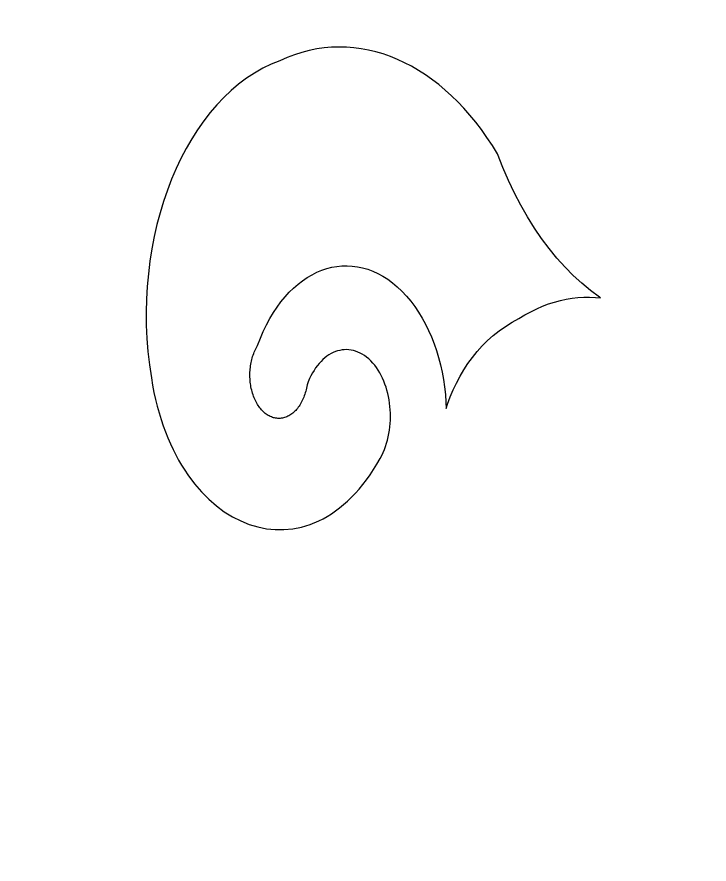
# Model space of a CAD drawing. Header units: centimetres. Extents: x 19.85 to 27, y 2.62 to 9.
# Drawn here: x 21.744 to 22.529, y 3.686 to 4.647 of the extents above; entities that cross this region are included whole.
import ezdxf

# ---------------------------------------------------------------- set-up
doc = ezdxf.new("R2010")
doc.units = ezdxf.units.CM
doc.header["$MEASUREMENT"] = 0
doc.layers.add('layer 1', color=7, linetype='Continuous')

msp = doc.modelspace()

# ---------------------------------------------------------------- linework, layer by layer
at = {"layer": 'layer 1', "color": 250, "lineweight": 30}
for points, knots in [([(26.99842, 2.62034), (26.99842, 2.62034), (19.84833, 2.62034), (19.84833, 2.62034), (19.84833, 2.62034), (19.84833, 2.62034), (19.84833, 9.00077), (19.84833, 9.00077), (19.84833, 9.00077), (19.84833, 9.00077), (26.99978, 9.00077), (26.99978, 9.00077), (26.99978, 9.00077), (26.99978, 9.00077), (26.99978, 2.62034), (26.99978, 2.62034), (26.99978, 2.62034), (26.99978, 2.62034), (26.99842, 2.62034), (26.99842, 2.62034)], [0, 0, 0, 0, 0.166667, 0.166667, 0.166667, 0.166667, 0.333333, 0.333333, 0.333333, 0.333333, 0.5, 0.5, 0.5, 0.5, 0.666667, 0.666667, 0.666667, 0.666667, 1, 1, 1, 1]), ([(22.23094, 4.20307), (22.23094, 4.20307), (22.23061, 4.21027), (22.23061, 4.21027), (22.23061, 4.21027), (22.23061, 4.21027), (22.22993, 4.2189), (22.22993, 4.2189), (22.22993, 4.2189), (22.22993, 4.2189), (22.22895, 4.22747), (22.22895, 4.22747), (22.22895, 4.22747), (22.22895, 4.22747), (22.22768, 4.23596), (22.22768, 4.23596), (22.22768, 4.23596), (22.22768, 4.23596), (22.22614, 4.24434), (22.22614, 4.24434), (22.22614, 4.24434), (22.22614, 4.24434), (22.2243, 4.25261), (22.2243, 4.25261), (22.2243, 4.25261), (22.2243, 4.25261), (22.22218, 4.26074), (22.22218, 4.26074), (22.22218, 4.26074), (22.22218, 4.26074), (22.21978, 4.26872), (22.21978, 4.26872), (22.21978, 4.26872), (22.21978, 4.26872), (22.2171, 4.27652), (22.2171, 4.27652), (22.2171, 4.27652), (22.2171, 4.27652), (22.21414, 4.28415), (22.21414, 4.28415), (22.21414, 4.28415), (22.21414, 4.28415), (22.21091, 4.29156), (22.21091, 4.29156), (22.21091, 4.29156), (22.21091, 4.29156), (22.20739, 4.29874), (22.20739, 4.29874), (22.20739, 4.29874), (22.20739, 4.29874), (22.20362, 4.30568), (22.20362, 4.30568), (22.20362, 4.30568), (22.20362, 4.30568), (22.19957, 4.31236), (22.19957, 4.31236), (22.19957, 4.31236), (22.19957, 4.31236), (22.19524, 4.31876), (22.19524, 4.31876), (22.19524, 4.31876), (22.19524, 4.31876), (22.19065, 4.32486), (22.19065, 4.32486), (22.19065, 4.32486), (22.19065, 4.32486), (22.1858, 4.33064), (22.1858, 4.33064), (22.1858, 4.33064), (22.1858, 4.33064), (22.18068, 4.33609), (22.18068, 4.33609), (22.18068, 4.33609), (22.18068, 4.33609), (22.17538, 4.34112), (22.17538, 4.34112), (22.17538, 4.34112), (22.17538, 4.34112), (22.16996, 4.34565), (22.16996, 4.34565), (22.16996, 4.34565), (22.16996, 4.34565), (22.16445, 4.3497), (22.16445, 4.3497), (22.16445, 4.3497), (22.16445, 4.3497), (22.15886, 4.35326), (22.15886, 4.35326), (22.15886, 4.35326), (22.15886, 4.35326), (22.15321, 4.35634), (22.15321, 4.35634), (22.15321, 4.35634), (22.15321, 4.35634), (22.14748, 4.35895), (22.14748, 4.35895), (22.14748, 4.35895), (22.14748, 4.35895), (22.14172, 4.36108), (22.14172, 4.36108), (22.14172, 4.36108), (22.14172, 4.36108), (22.13591, 4.36276), (22.13591, 4.36276), (22.13591, 4.36276), (22.13591, 4.36276), (22.13008, 4.36396), (22.13008, 4.36396), (22.13008, 4.36396), (22.13008, 4.36396), (22.12425, 4.36471), (22.12425, 4.36471), (22.12425, 4.36471), (22.12425, 4.36471), (22.11841, 4.36501), (22.11841, 4.36501), (22.11841, 4.36501), (22.11841, 4.36501), (22.11258, 4.36486), (22.11258, 4.36486), (22.11258, 4.36486), (22.11258, 4.36486), (22.10678, 4.36426), (22.10678, 4.36426), (22.10678, 4.36426), (22.10678, 4.36426), (22.10102, 4.36324), (22.10102, 4.36324), (22.10102, 4.36324), (22.10102, 4.36324), (22.0953, 4.36177), (22.0953, 4.36177), (22.0953, 4.36177), (22.0953, 4.36177), (22.08964, 4.35987), (22.08964, 4.35987), (22.08964, 4.35987), (22.08964, 4.35987), (22.08405, 4.35754), (22.08405, 4.35754), (22.08405, 4.35754), (22.08405, 4.35754), (22.07855, 4.35479), (22.07855, 4.35479), (22.07855, 4.35479), (22.07855, 4.35479), (22.07314, 4.35163), (22.07314, 4.35163), (22.07314, 4.35163), (22.07314, 4.35163), (22.06784, 4.34805), (22.06784, 4.34805), (22.06784, 4.34805), (22.06784, 4.34805), (22.06265, 4.34407), (22.06265, 4.34407), (22.06265, 4.34407), (22.06265, 4.34407), (22.0576, 4.33968), (22.0576, 4.33968), (22.0576, 4.33968), (22.0576, 4.33968), (22.05268, 4.33489), (22.05268, 4.33489), (22.05268, 4.33489), (22.05268, 4.33489), (22.04793, 4.3297), (22.04793, 4.3297), (22.04793, 4.3297), (22.04793, 4.3297), (22.04334, 4.32413), (22.04334, 4.32413), (22.04334, 4.32413), (22.04334, 4.32413), (22.03892, 4.31817), (22.03892, 4.31817), (22.03892, 4.31817), (22.03892, 4.31817), (22.0347, 4.31183), (22.0347, 4.31183), (22.0347, 4.31183), (22.0347, 4.31183), (22.03068, 4.30511), (22.03068, 4.30511), (22.03068, 4.30511), (22.03068, 4.30511), (22.02687, 4.29801), (22.02687, 4.29801), (22.02687, 4.29801), (22.02687, 4.29801), (22.02329, 4.29056), (22.02329, 4.29056), (22.02329, 4.29056), (22.02329, 4.29056), (22.01994, 4.28273), (22.01994, 4.28273), (22.01994, 4.28273), (22.01994, 4.28273), (22.01685, 4.27455), (22.01685, 4.27455), (22.01685, 4.27455), (22.01685, 4.27455), (22.01599, 4.27311), (22.01599, 4.27311), (22.01599, 4.27311), (22.01599, 4.27311), (22.01517, 4.27162), (22.01517, 4.27162), (22.01517, 4.27162), (22.01517, 4.27162), (22.0144, 4.27011), (22.0144, 4.27011), (22.0144, 4.27011), (22.0144, 4.27011), (22.01367, 4.26855), (22.01367, 4.26855), (22.01367, 4.26855), (22.01367, 4.26855), (22.01298, 4.26696), (22.01298, 4.26696), (22.01298, 4.26696), (22.01298, 4.26696), (22.01234, 4.26534), (22.01234, 4.26534), (22.01234, 4.26534), (22.01234, 4.26534), (22.01174, 4.26368), (22.01174, 4.26368), (22.01174, 4.26368), (22.01174, 4.26368), (22.01118, 4.26201), (22.01118, 4.26201), (22.01118, 4.26201), (22.01118, 4.26201), (22.01067, 4.2603), (22.01067, 4.2603), (22.01067, 4.2603), (22.01067, 4.2603), (22.0102, 4.25857), (22.0102, 4.25857), (22.0102, 4.25857), (22.0102, 4.25857), (22.00978, 4.25682), (22.00978, 4.25682), (22.00978, 4.25682), (22.00978, 4.25682), (22.00941, 4.25505), (22.00941, 4.25505), (22.00941, 4.25505), (22.00941, 4.25505), (22.00908, 4.25326), (22.00908, 4.25326), (22.00908, 4.25326), (22.00908, 4.25326), (22.00879, 4.25145), (22.00879, 4.25145), (22.00879, 4.25145), (22.00879, 4.25145), (22.00855, 4.24964), (22.00855, 4.24964), (22.00855, 4.24964), (22.00855, 4.24964), (22.00836, 4.24781), (22.00836, 4.24781), (22.00836, 4.24781), (22.00836, 4.24781), (22.00821, 4.24597), (22.00821, 4.24597), (22.00821, 4.24597), (22.00821, 4.24597), (22.00811, 4.24412), (22.00811, 4.24412), (22.00811, 4.24412), (22.00811, 4.24412), (22.00805, 4.24227), (22.00805, 4.24227), (22.00805, 4.24227), (22.00805, 4.24227), (22.00805, 4.24042), (22.00805, 4.24042), (22.00805, 4.24042), (22.00805, 4.24042), (22.00808, 4.23855), (22.00808, 4.23855), (22.00808, 4.23855), (22.00808, 4.23855), (22.00817, 4.2367), (22.00817, 4.2367), (22.00817, 4.2367), (22.00817, 4.2367), (22.0083, 4.23485), (22.0083, 4.23485), (22.0083, 4.23485), (22.0083, 4.23485), (22.00847, 4.23299), (22.00847, 4.23299), (22.00847, 4.23299), (22.00847, 4.23299), (22.0087, 4.23115), (22.0087, 4.23115), (22.0087, 4.23115), (22.0087, 4.23115), (22.00897, 4.22931), (22.00897, 4.22931), (22.00897, 4.22931), (22.00897, 4.22931), (22.0093, 4.22749), (22.0093, 4.22749), (22.0093, 4.22749), (22.0093, 4.22749), (22.00966, 4.22568), (22.00966, 4.22568), (22.00966, 4.22568), (22.00966, 4.22568), (22.01009, 4.22389), (22.01009, 4.22389), (22.01009, 4.22389), (22.01009, 4.22389), (22.01055, 4.2221), (22.01055, 4.2221), (22.01055, 4.2221), (22.01055, 4.2221), (22.01106, 4.22035), (22.01106, 4.22035), (22.01106, 4.22035), (22.01106, 4.22035), (22.01163, 4.21861), (22.01163, 4.21861), (22.01163, 4.21861), (22.01163, 4.21861), (22.01224, 4.2169), (22.01224, 4.2169), (22.01224, 4.2169), (22.01224, 4.2169), (22.01288, 4.21524), (22.01288, 4.21524), (22.01288, 4.21524), (22.01288, 4.21524), (22.01357, 4.21363), (22.01357, 4.21363), (22.01357, 4.21363), (22.01357, 4.21363), (22.0143, 4.21207), (22.0143, 4.21207), (22.0143, 4.21207), (22.0143, 4.21207), (22.01506, 4.21055), (22.01506, 4.21055), (22.01506, 4.21055), (22.01506, 4.21055), (22.01585, 4.2091), (22.01585, 4.2091), (22.01585, 4.2091), (22.01585, 4.2091), (22.01668, 4.20769), (22.01668, 4.20769), (22.01668, 4.20769), (22.01668, 4.20769), (22.01755, 4.20633), (22.01755, 4.20633), (22.01755, 4.20633), (22.01755, 4.20633), (22.01844, 4.20503), (22.01844, 4.20503), (22.01844, 4.20503), (22.01844, 4.20503), (22.01936, 4.20378), (22.01936, 4.20378), (22.01936, 4.20378), (22.01936, 4.20378), (22.02031, 4.20258), (22.02031, 4.20258), (22.02031, 4.20258), (22.02031, 4.20258), (22.02129, 4.20145), (22.02129, 4.20145), (22.02129, 4.20145), (22.02129, 4.20145), (22.02231, 4.20037), (22.02231, 4.20037), (22.02231, 4.20037), (22.02231, 4.20037), (22.02334, 4.19935), (22.02334, 4.19935), (22.02334, 4.19935), (22.02334, 4.19935), (22.02439, 4.19839), (22.02439, 4.19839), (22.02439, 4.19839), (22.02439, 4.19839), (22.02548, 4.19748), (22.02548, 4.19748), (22.02548, 4.19748), (22.02548, 4.19748), (22.02658, 4.19665), (22.02658, 4.19665), (22.02658, 4.19665), (22.02658, 4.19665), (22.0277, 4.19587), (22.0277, 4.19587), (22.0277, 4.19587), (22.0277, 4.19587), (22.02885, 4.19515), (22.02885, 4.19515), (22.02885, 4.19515), (22.02885, 4.19515), (22.03001, 4.1945), (22.03001, 4.1945), (22.03001, 4.1945), (22.03001, 4.1945), (22.03118, 4.19392), (22.03118, 4.19392), (22.03118, 4.19392), (22.03118, 4.19392), (22.03238, 4.1934), (22.03238, 4.1934), (22.03238, 4.1934), (22.03238, 4.1934), (22.03358, 4.19295), (22.03358, 4.19295), (22.03358, 4.19295), (22.03358, 4.19295), (22.0348, 4.19257), (22.0348, 4.19257), (22.0348, 4.19257), (22.0348, 4.19257), (22.03604, 4.19226), (22.03604, 4.19226), (22.03604, 4.19226), (22.03604, 4.19226), (22.03728, 4.19201), (22.03728, 4.19201), (22.03728, 4.19201), (22.03728, 4.19201), (22.03853, 4.19184), (22.03853, 4.19184), (22.03853, 4.19184), (22.03853, 4.19184), (22.0398, 4.19174), (22.0398, 4.19174), (22.0398, 4.19174), (22.0398, 4.19174), (22.04106, 4.19171), (22.04106, 4.19171), (22.04106, 4.19171), (22.04106, 4.19171), (22.04234, 4.19176), (22.04234, 4.19176), (22.04234, 4.19176), (22.04234, 4.19176), (22.04362, 4.19188), (22.04362, 4.19188), (22.04362, 4.19188), (22.04362, 4.19188), (22.0449, 4.19207), (22.0449, 4.19207), (22.0449, 4.19207), (22.0449, 4.19207), (22.04618, 4.19234), (22.04618, 4.19234), (22.04618, 4.19234), (22.04618, 4.19234), (22.04744, 4.19269), (22.04744, 4.19269), (22.04744, 4.19269), (22.04744, 4.19269), (22.04868, 4.19311), (22.04868, 4.19311), (22.04868, 4.19311), (22.04868, 4.19311), (22.04991, 4.19359), (22.04991, 4.19359), (22.04991, 4.19359), (22.04991, 4.19359), (22.05112, 4.19414), (22.05112, 4.19414), (22.05112, 4.19414), (22.05112, 4.19414), (22.05231, 4.19476), (22.05231, 4.19476), (22.05231, 4.19476), (22.05231, 4.19476), (22.05347, 4.19544), (22.05347, 4.19544), (22.05347, 4.19544), (22.05347, 4.19544), (22.05463, 4.19619), (22.05463, 4.19619), (22.05463, 4.19619), (22.05463, 4.19619), (22.05574, 4.197), (22.05574, 4.197), (22.05574, 4.197), (22.05574, 4.197), (22.05685, 4.19788), (22.05685, 4.19788), (22.05685, 4.19788), (22.05685, 4.19788), (22.05793, 4.19881), (22.05793, 4.19881), (22.05793, 4.19881), (22.05793, 4.19881), (22.05897, 4.1998), (22.05897, 4.1998), (22.05897, 4.1998), (22.05897, 4.1998), (22.06, 4.20085), (22.06, 4.20085), (22.06, 4.20085), (22.06, 4.20085), (22.06099, 4.20196), (22.06099, 4.20196), (22.06099, 4.20196), (22.06099, 4.20196), (22.06195, 4.20312), (22.06195, 4.20312), (22.06195, 4.20312), (22.06195, 4.20312), (22.06289, 4.20433), (22.06289, 4.20433), (22.06289, 4.20433), (22.06289, 4.20433), (22.06379, 4.2056), (22.06379, 4.2056), (22.06379, 4.2056), (22.06379, 4.2056), (22.06467, 4.20691), (22.06467, 4.20691), (22.06467, 4.20691), (22.06467, 4.20691), (22.0655, 4.20827), (22.0655, 4.20827), (22.0655, 4.20827), (22.0655, 4.20827), (22.06631, 4.20968), (22.06631, 4.20968), (22.06631, 4.20968), (22.06631, 4.20968), (22.06708, 4.21114), (22.06708, 4.21114), (22.06708, 4.21114), (22.06708, 4.21114), (22.06781, 4.21264), (22.06781, 4.21264), (22.06781, 4.21264), (22.06781, 4.21264), (22.06851, 4.21418), (22.06851, 4.21418), (22.06851, 4.21418), (22.06851, 4.21418), (22.06916, 4.21577), (22.06916, 4.21577), (22.06916, 4.21577), (22.06916, 4.21577), (22.06979, 4.2174), (22.06979, 4.2174), (22.06979, 4.2174), (22.06979, 4.2174), (22.07037, 4.21907), (22.07037, 4.21907), (22.07037, 4.21907), (22.07037, 4.21907), (22.0709, 4.22078), (22.0709, 4.22078), (22.0709, 4.22078), (22.0709, 4.22078), (22.0714, 4.22251), (22.0714, 4.22251), (22.0714, 4.22251), (22.0714, 4.22251), (22.07186, 4.22429), (22.07186, 4.22429), (22.07186, 4.22429), (22.07186, 4.22429), (22.07226, 4.2261), (22.07226, 4.2261), (22.07226, 4.2261), (22.07226, 4.2261), (22.07263, 4.22794), (22.07263, 4.22794), (22.07263, 4.22794), (22.07263, 4.22794), (22.07294, 4.22983), (22.07294, 4.22983), (22.07294, 4.22983), (22.07294, 4.22983), (22.07431, 4.23343), (22.07431, 4.23343), (22.07431, 4.23343), (22.07431, 4.23343), (22.07579, 4.23689), (22.07579, 4.23689), (22.07579, 4.23689), (22.07579, 4.23689), (22.07737, 4.24018), (22.07737, 4.24018), (22.07737, 4.24018), (22.07737, 4.24018), (22.07905, 4.24331), (22.07905, 4.24331), (22.07905, 4.24331), (22.07905, 4.24331), (22.08083, 4.24628), (22.08083, 4.24628), (22.08083, 4.24628), (22.08083, 4.24628), (22.08269, 4.24908), (22.08269, 4.24908), (22.08269, 4.24908), (22.08269, 4.24908), (22.08464, 4.25172), (22.08464, 4.25172), (22.08464, 4.25172), (22.08464, 4.25172), (22.08667, 4.25418), (22.08667, 4.25418), (22.08667, 4.25418), (22.08667, 4.25418), (22.08877, 4.25646), (22.08877, 4.25646), (22.08877, 4.25646), (22.08877, 4.25646), (22.09094, 4.25858), (22.09094, 4.25858), (22.09094, 4.25858), (22.09094, 4.25858), (22.09317, 4.26052), (22.09317, 4.26052), (22.09317, 4.26052), (22.09317, 4.26052), (22.09546, 4.26228), (22.09546, 4.26228), (22.09546, 4.26228), (22.09546, 4.26228), (22.0978, 4.26386), (22.0978, 4.26386), (22.0978, 4.26386), (22.0978, 4.26386), (22.10019, 4.26526), (22.10019, 4.26526), (22.10019, 4.26526), (22.10019, 4.26526), (22.10262, 4.26647), (22.10262, 4.26647), (22.10262, 4.26647), (22.10262, 4.26647), (22.10509, 4.2675), (22.10509, 4.2675), (22.10509, 4.2675), (22.10509, 4.2675), (22.10758, 4.26834), (22.10758, 4.26834), (22.10758, 4.26834), (22.10758, 4.26834), (22.11012, 4.26898), (22.11012, 4.26898), (22.11012, 4.26898), (22.11012, 4.26898), (22.11266, 4.26944), (22.11266, 4.26944), (22.11266, 4.26944), (22.11266, 4.26944), (22.11523, 4.2697), (22.11523, 4.2697), (22.11523, 4.2697), (22.11523, 4.2697), (22.11779, 4.26977), (22.11779, 4.26977), (22.11779, 4.26977), (22.11779, 4.26977), (22.12038, 4.26964), (22.12038, 4.26964), (22.12038, 4.26964), (22.12038, 4.26964), (22.12295, 4.26931), (22.12295, 4.26931), (22.12295, 4.26931), (22.12295, 4.26931), (22.12552, 4.26877), (22.12552, 4.26877), (22.12552, 4.26877), (22.12552, 4.26877), (22.12809, 4.26803), (22.12809, 4.26803), (22.12809, 4.26803), (22.12809, 4.26803), (22.13063, 4.26709), (22.13063, 4.26709), (22.13063, 4.26709), (22.13063, 4.26709), (22.13316, 4.26594), (22.13316, 4.26594), (22.13316, 4.26594), (22.13316, 4.26594), (22.13566, 4.26458), (22.13566, 4.26458), (22.13566, 4.26458), (22.13566, 4.26458), (22.13813, 4.263), (22.13813, 4.263), (22.13813, 4.263), (22.13813, 4.263), (22.14056, 4.26122), (22.14056, 4.26122), (22.14056, 4.26122), (22.14056, 4.26122), (22.14295, 4.25922), (22.14295, 4.25922), (22.14295, 4.25922), (22.14295, 4.25922), (22.1453, 4.25699), (22.1453, 4.25699), (22.1453, 4.25699), (22.1453, 4.25699), (22.14756, 4.25459), (22.14756, 4.25459), (22.14756, 4.25459), (22.14756, 4.25459), (22.1497, 4.25203), (22.1497, 4.25203), (22.1497, 4.25203), (22.1497, 4.25203), (22.15172, 4.24935), (22.15172, 4.24935), (22.15172, 4.24935), (22.15172, 4.24935), (22.15364, 4.24651), (22.15364, 4.24651), (22.15364, 4.24651), (22.15364, 4.24651), (22.15542, 4.24356), (22.15542, 4.24356), (22.15542, 4.24356), (22.15542, 4.24356), (22.15709, 4.2405), (22.15709, 4.2405), (22.15709, 4.2405), (22.15709, 4.2405), (22.15864, 4.23733), (22.15864, 4.23733), (22.15864, 4.23733), (22.15864, 4.23733), (22.16007, 4.23405), (22.16007, 4.23405), (22.16007, 4.23405), (22.16007, 4.23405), (22.16138, 4.23069), (22.16138, 4.23069), (22.16138, 4.23069), (22.16138, 4.23069), (22.16256, 4.22724), (22.16256, 4.22724), (22.16256, 4.22724), (22.16256, 4.22724), (22.16362, 4.22371), (22.16362, 4.22371), (22.16362, 4.22371), (22.16362, 4.22371), (22.16456, 4.22013), (22.16456, 4.22013), (22.16456, 4.22013), (22.16456, 4.22013), (22.16537, 4.21648), (22.16537, 4.21648), (22.16537, 4.21648), (22.16537, 4.21648), (22.16605, 4.21277), (22.16605, 4.21277), (22.16605, 4.21277), (22.16605, 4.21277), (22.16661, 4.20902), (22.16661, 4.20902), (22.16661, 4.20902), (22.16661, 4.20902), (22.16704, 4.20524), (22.16704, 4.20524), (22.16704, 4.20524), (22.16704, 4.20524), (22.16734, 4.20143), (22.16734, 4.20143), (22.16734, 4.20143), (22.16734, 4.20143), (22.16751, 4.1976), (22.16751, 4.1976), (22.16751, 4.1976), (22.16751, 4.1976), (22.16756, 4.19376), (22.16756, 4.19376), (22.16756, 4.19376), (22.16756, 4.19376), (22.16748, 4.18991), (22.16748, 4.18991), (22.16748, 4.18991), (22.16748, 4.18991), (22.16726, 4.18607), (22.16726, 4.18607), (22.16726, 4.18607), (22.16726, 4.18607), (22.16691, 4.18224), (22.16691, 4.18224), (22.16691, 4.18224), (22.16691, 4.18224), (22.16642, 4.17842), (22.16642, 4.17842), (22.16642, 4.17842), (22.16642, 4.17842), (22.1658, 4.17465), (22.1658, 4.17465), (22.1658, 4.17465), (22.1658, 4.17465), (22.16506, 4.1709), (22.16506, 4.1709), (22.16506, 4.1709), (22.16506, 4.1709), (22.16418, 4.1672), (22.16418, 4.1672), (22.16418, 4.1672), (22.16418, 4.1672), (22.16316, 4.16355), (22.16316, 4.16355), (22.16316, 4.16355), (22.16316, 4.16355), (22.162, 4.15996), (22.162, 4.15996), (22.162, 4.15996), (22.162, 4.15996), (22.1607, 4.15644), (22.1607, 4.15644), (22.1607, 4.15644), (22.1607, 4.15644), (22.15927, 4.15299), (22.15927, 4.15299), (22.15927, 4.15299), (22.15927, 4.15299), (22.1577, 4.14963), (22.1577, 4.14963), (22.1577, 4.14963), (22.1577, 4.14963), (22.15598, 4.14636), (22.15598, 4.14636), (22.15598, 4.14636), (22.15598, 4.14636), (22.15225, 4.13985), (22.15225, 4.13985), (22.15225, 4.13985), (22.15225, 4.13985), (22.14841, 4.13363), (22.14841, 4.13363), (22.14841, 4.13363), (22.14841, 4.13363), (22.14447, 4.12769), (22.14447, 4.12769), (22.14447, 4.12769), (22.14447, 4.12769), (22.14044, 4.12202), (22.14044, 4.12202), (22.14044, 4.12202), (22.14044, 4.12202), (22.13631, 4.11664), (22.13631, 4.11664), (22.13631, 4.11664), (22.13631, 4.11664), (22.1321, 4.11154), (22.1321, 4.11154), (22.1321, 4.11154), (22.1321, 4.11154), (22.1278, 4.10671), (22.1278, 4.10671), (22.1278, 4.10671), (22.1278, 4.10671), (22.12343, 4.10217), (22.12343, 4.10217), (22.12343, 4.10217), (22.12343, 4.10217), (22.11899, 4.09789), (22.11899, 4.09789), (22.11899, 4.09789), (22.11899, 4.09789), (22.11447, 4.09389), (22.11447, 4.09389), (22.11447, 4.09389), (22.11447, 4.09389), (22.1099, 4.09015), (22.1099, 4.09015), (22.1099, 4.09015), (22.1099, 4.09015), (22.10527, 4.08669), (22.10527, 4.08669), (22.10527, 4.08669), (22.10527, 4.08669), (22.10058, 4.08349), (22.10058, 4.08349), (22.10058, 4.08349), (22.10058, 4.08349), (22.09583, 4.08056), (22.09583, 4.08056), (22.09583, 4.08056), (22.09583, 4.08056), (22.09105, 4.07789), (22.09105, 4.07789), (22.09105, 4.07789), (22.09105, 4.07789), (22.08623, 4.07549), (22.08623, 4.07549), (22.08623, 4.07549), (22.08623, 4.07549), (22.07647, 4.07147), (22.07647, 4.07147), (22.07647, 4.07147), (22.07647, 4.07147), (22.06661, 4.06848), (22.06661, 4.06848), (22.06661, 4.06848), (22.06661, 4.06848), (22.05668, 4.0665), (22.05668, 4.0665), (22.05668, 4.0665), (22.05668, 4.0665), (22.04671, 4.06554), (22.04671, 4.06554), (22.04671, 4.06554), (22.04671, 4.06554), (22.03675, 4.06556), (22.03675, 4.06556), (22.03675, 4.06556), (22.03675, 4.06556), (22.02681, 4.06657), (22.02681, 4.06657), (22.02681, 4.06657), (22.02681, 4.06657), (22.01696, 4.06854), (22.01696, 4.06854), (22.01696, 4.06854), (22.01696, 4.06854), (22.00722, 4.07147), (22.00722, 4.07147), (22.00722, 4.07147), (22.00722, 4.07147), (21.99763, 4.07534), (21.99763, 4.07534), (21.99763, 4.07534), (21.99763, 4.07534), (21.98821, 4.08014), (21.98821, 4.08014), (21.98821, 4.08014), (21.98821, 4.08014), (21.97902, 4.08585), (21.97902, 4.08585), (21.97902, 4.08585), (21.97902, 4.08585), (21.97009, 4.09247), (21.97009, 4.09247), (21.97009, 4.09247), (21.97009, 4.09247), (21.96145, 4.09998), (21.96145, 4.09998), (21.96145, 4.09998), (21.96145, 4.09998), (21.95314, 4.10838), (21.95314, 4.10838), (21.95314, 4.10838), (21.95314, 4.10838), (21.9452, 4.11763), (21.9452, 4.11763), (21.9452, 4.11763), (21.9452, 4.11763), (21.93765, 4.12772), (21.93765, 4.12772), (21.93765, 4.12772), (21.93765, 4.12772), (21.93404, 4.13309), (21.93404, 4.13309), (21.93404, 4.13309), (21.93404, 4.13309), (21.93055, 4.13867), (21.93055, 4.13867), (21.93055, 4.13867), (21.93055, 4.13867), (21.92717, 4.14445), (21.92717, 4.14445), (21.92717, 4.14445), (21.92717, 4.14445), (21.92392, 4.15044), (21.92392, 4.15044), (21.92392, 4.15044), (21.92392, 4.15044), (21.9208, 4.15663), (21.9208, 4.15663), (21.9208, 4.15663), (21.9208, 4.15663), (21.91781, 4.16303), (21.91781, 4.16303), (21.91781, 4.16303), (21.91781, 4.16303), (21.91496, 4.16961), (21.91496, 4.16961), (21.91496, 4.16961), (21.91496, 4.16961), (21.91225, 4.17641), (21.91225, 4.17641), (21.91225, 4.17641), (21.91225, 4.17641), (21.90968, 4.1834), (21.90968, 4.1834), (21.90968, 4.1834), (21.90968, 4.1834), (21.90727, 4.19058), (21.90727, 4.19058), (21.90727, 4.19058), (21.90727, 4.19058), (21.905, 4.19796), (21.905, 4.19796), (21.905, 4.19796), (21.905, 4.19796), (21.90291, 4.20553), (21.90291, 4.20553), (21.90291, 4.20553), (21.90291, 4.20553), (21.90097, 4.21329), (21.90097, 4.21329), (21.90097, 4.21329), (21.90097, 4.21329), (21.8992, 4.22123), (21.8992, 4.22123), (21.8992, 4.22123), (21.8992, 4.22123), (21.89762, 4.22937), (21.89762, 4.22937), (21.89762, 4.22937), (21.89762, 4.22937), (21.8962, 4.23769), (21.8962, 4.23769), (21.8962, 4.23769), (21.8962, 4.23769), (21.89399, 4.25268), (21.89399, 4.25268), (21.89399, 4.25268), (21.89399, 4.25268), (21.89231, 4.26766), (21.89231, 4.26766), (21.89231, 4.26766), (21.89231, 4.26766), (21.89114, 4.2826), (21.89114, 4.2826), (21.89114, 4.2826), (21.89114, 4.2826), (21.8905, 4.29748), (21.8905, 4.29748), (21.8905, 4.29748), (21.8905, 4.29748), (21.89036, 4.31228), (21.89036, 4.31228), (21.89036, 4.31228), (21.89036, 4.31228), (21.8907, 4.32699), (21.8907, 4.32699), (21.8907, 4.32699), (21.8907, 4.32699), (21.89152, 4.34156), (21.89152, 4.34156), (21.89152, 4.34156), (21.89152, 4.34156), (21.89282, 4.35598), (21.89282, 4.35598), (21.89282, 4.35598), (21.89282, 4.35598), (21.89459, 4.37023), (21.89459, 4.37023), (21.89459, 4.37023), (21.89459, 4.37023), (21.8968, 4.38428), (21.8968, 4.38428), (21.8968, 4.38428), (21.8968, 4.38428), (21.89948, 4.39811), (21.89948, 4.39811), (21.89948, 4.39811), (21.89948, 4.39811), (21.90258, 4.41171), (21.90258, 4.41171), (21.90258, 4.41171), (21.90258, 4.41171), (21.90611, 4.42503), (21.90611, 4.42503), (21.90611, 4.42503), (21.90611, 4.42503), (21.91006, 4.43807), (21.91006, 4.43807), (21.91006, 4.43807), (21.91006, 4.43807), (21.91441, 4.4508), (21.91441, 4.4508), (21.91441, 4.4508), (21.91441, 4.4508), (21.91917, 4.46321), (21.91917, 4.46321), (21.91917, 4.46321), (21.91917, 4.46321), (21.92432, 4.47525), (21.92432, 4.47525), (21.92432, 4.47525), (21.92432, 4.47525), (21.92985, 4.48692), (21.92985, 4.48692), (21.92985, 4.48692), (21.92985, 4.48692), (21.93575, 4.49818), (21.93575, 4.49818), (21.93575, 4.49818), (21.93575, 4.49818), (21.94202, 4.50902), (21.94202, 4.50902), (21.94202, 4.50902), (21.94202, 4.50902), (21.94863, 4.51942), (21.94863, 4.51942), (21.94863, 4.51942), (21.94863, 4.51942), (21.95559, 4.52934), (21.95559, 4.52934), (21.95559, 4.52934), (21.95559, 4.52934), (21.96288, 4.53877), (21.96288, 4.53877), (21.96288, 4.53877), (21.96288, 4.53877), (21.97051, 4.54769), (21.97051, 4.54769), (21.97051, 4.54769), (21.97051, 4.54769), (21.97844, 4.55607), (21.97844, 4.55607), (21.97844, 4.55607), (21.97844, 4.55607), (21.98669, 4.5639), (21.98669, 4.5639), (21.98669, 4.5639), (21.98669, 4.5639), (21.99523, 4.57113), (21.99523, 4.57113), (21.99523, 4.57113), (21.99523, 4.57113), (22.00407, 4.57776), (22.00407, 4.57776), (22.00407, 4.57776), (22.00407, 4.57776), (22.01317, 4.58376), (22.01317, 4.58376), (22.01317, 4.58376), (22.01317, 4.58376), (22.02256, 4.58911), (22.02256, 4.58911), (22.02256, 4.58911), (22.02256, 4.58911), (22.0322, 4.59378), (22.0322, 4.59378), (22.0322, 4.59378), (22.0322, 4.59378), (22.0421, 4.59776), (22.0421, 4.59776), (22.0421, 4.59776), (22.0421, 4.59776), (22.05038, 4.60139), (22.05038, 4.60139), (22.05038, 4.60139), (22.05038, 4.60139), (22.05872, 4.60454), (22.05872, 4.60454), (22.05872, 4.60454), (22.05872, 4.60454), (22.06709, 4.60719), (22.06709, 4.60719), (22.06709, 4.60719), (22.06709, 4.60719), (22.07549, 4.60937), (22.07549, 4.60937), (22.07549, 4.60937), (22.07549, 4.60937), (22.08391, 4.61105), (22.08391, 4.61105), (22.08391, 4.61105), (22.08391, 4.61105), (22.09235, 4.61226), (22.09235, 4.61226), (22.09235, 4.61226), (22.09235, 4.61226), (22.1008, 4.61301), (22.1008, 4.61301), (22.1008, 4.61301), (22.1008, 4.61301), (22.10924, 4.61328), (22.10924, 4.61328), (22.10924, 4.61328), (22.10924, 4.61328), (22.11767, 4.61309), (22.11767, 4.61309), (22.11767, 4.61309), (22.11767, 4.61309), (22.12607, 4.61245), (22.12607, 4.61245), (22.12607, 4.61245), (22.12607, 4.61245), (22.13445, 4.61135), (22.13445, 4.61135), (22.13445, 4.61135), (22.13445, 4.61135), (22.14279, 4.6098), (22.14279, 4.6098), (22.14279, 4.6098), (22.14279, 4.6098), (22.15109, 4.60782), (22.15109, 4.60782), (22.15109, 4.60782), (22.15109, 4.60782), (22.15934, 4.60539), (22.15934, 4.60539), (22.15934, 4.60539), (22.15934, 4.60539), (22.16751, 4.60253), (22.16751, 4.60253), (22.16751, 4.60253), (22.16751, 4.60253), (22.17562, 4.59924), (22.17562, 4.59924), (22.17562, 4.59924), (22.17562, 4.59924), (22.1916, 4.59139), (22.1916, 4.59139), (22.1916, 4.59139), (22.1916, 4.59139), (22.20721, 4.58187), (22.20721, 4.58187), (22.20721, 4.58187), (22.20721, 4.58187), (22.22235, 4.57074), (22.22235, 4.57074), (22.22235, 4.57074), (22.22235, 4.57074), (22.237, 4.55802), (22.237, 4.55802), (22.237, 4.55802), (22.237, 4.55802), (22.2441, 4.55108), (22.2441, 4.55108), (22.2441, 4.55108), (22.2441, 4.55108), (22.25105, 4.54375), (22.25105, 4.54375), (22.25105, 4.54375), (22.25105, 4.54375), (22.25784, 4.53604), (22.25784, 4.53604), (22.25784, 4.53604), (22.25784, 4.53604), (22.26446, 4.52796), (22.26446, 4.52796), (22.26446, 4.52796), (22.26446, 4.52796), (22.2709, 4.51951), (22.2709, 4.51951), (22.2709, 4.51951), (22.2709, 4.51951), (22.27715, 4.5107), (22.27715, 4.5107), (22.27715, 4.5107), (22.27715, 4.5107), (22.28322, 4.50153), (22.28322, 4.50153), (22.28322, 4.50153), (22.28322, 4.50153), (22.28907, 4.49201), (22.28907, 4.49201), (22.28907, 4.49201), (22.28907, 4.49201), (22.29504, 4.47659), (22.29504, 4.47659), (22.29504, 4.47659), (22.29504, 4.47659), (22.30143, 4.46171), (22.30143, 4.46171), (22.30143, 4.46171), (22.30143, 4.46171), (22.30823, 4.44739), (22.30823, 4.44739), (22.30823, 4.44739), (22.30823, 4.44739), (22.31541, 4.43363), (22.31541, 4.43363), (22.31541, 4.43363), (22.31541, 4.43363), (22.32296, 4.42045), (22.32296, 4.42045), (22.32296, 4.42045), (22.32296, 4.42045), (22.33088, 4.40785), (22.33088, 4.40785), (22.33088, 4.40785), (22.33088, 4.40785), (22.33913, 4.39585), (22.33913, 4.39585), (22.33913, 4.39585), (22.33913, 4.39585), (22.34769, 4.38445), (22.34769, 4.38445), (22.34769, 4.38445), (22.34769, 4.38445), (22.35656, 4.37366), (22.35656, 4.37366), (22.35656, 4.37366), (22.35656, 4.37366), (22.36572, 4.3635), (22.36572, 4.3635), (22.36572, 4.3635), (22.36572, 4.3635), (22.37514, 4.35397), (22.37514, 4.35397), (22.37514, 4.35397), (22.37514, 4.35397), (22.38482, 4.34509), (22.38482, 4.34509), (22.38482, 4.34509), (22.38482, 4.34509), (22.39473, 4.33687), (22.39473, 4.33687), (22.39473, 4.33687), (22.39473, 4.33687), (22.40486, 4.32931), (22.40486, 4.32931), (22.40486, 4.32931), (22.40486, 4.32931), (22.40616, 4.32844), (22.40616, 4.32844), (22.40616, 4.32844), (22.40616, 4.32844), (22.40015, 4.329), (22.40015, 4.329), (22.40015, 4.329), (22.40015, 4.329), (22.39361, 4.32927), (22.39361, 4.32927), (22.39361, 4.32927), (22.39361, 4.32927), (22.38704, 4.32922), (22.38704, 4.32922), (22.38704, 4.32922), (22.38704, 4.32922), (22.38043, 4.32883), (22.38043, 4.32883), (22.38043, 4.32883), (22.38043, 4.32883), (22.37378, 4.32809), (22.37378, 4.32809), (22.37378, 4.32809), (22.37378, 4.32809), (22.36712, 4.32701), (22.36712, 4.32701), (22.36712, 4.32701), (22.36712, 4.32701), (22.36042, 4.32556), (22.36042, 4.32556), (22.36042, 4.32556), (22.36042, 4.32556), (22.35373, 4.32377), (22.35373, 4.32377), (22.35373, 4.32377), (22.35373, 4.32377), (22.34702, 4.3216), (22.34702, 4.3216), (22.34702, 4.3216), (22.34702, 4.3216), (22.3403, 4.31906), (22.3403, 4.31906), (22.3403, 4.31906), (22.3403, 4.31906), (22.33359, 4.31616), (22.33359, 4.31616), (22.33359, 4.31616), (22.33359, 4.31616), (22.32687, 4.31286), (22.32687, 4.31286), (22.32687, 4.31286), (22.32687, 4.31286), (22.32016, 4.30919), (22.32016, 4.30919), (22.32016, 4.30919), (22.32016, 4.30919), (22.31347, 4.30512), (22.31347, 4.30512), (22.31347, 4.30512), (22.31347, 4.30512), (22.30559, 4.30085), (22.30559, 4.30085), (22.30559, 4.30085), (22.30559, 4.30085), (22.29807, 4.29619), (22.29807, 4.29619), (22.29807, 4.29619), (22.29807, 4.29619), (22.29094, 4.29117), (22.29094, 4.29117), (22.29094, 4.29117), (22.29094, 4.29117), (22.28416, 4.28579), (22.28416, 4.28579), (22.28416, 4.28579), (22.28416, 4.28579), (22.27774, 4.28007), (22.27774, 4.28007), (22.27774, 4.28007), (22.27774, 4.28007), (22.27167, 4.27403), (22.27167, 4.27403), (22.27167, 4.27403), (22.27167, 4.27403), (22.26596, 4.26769), (22.26596, 4.26769), (22.26596, 4.26769), (22.26596, 4.26769), (22.2606, 4.26105), (22.2606, 4.26105), (22.2606, 4.26105), (22.2606, 4.26105), (22.25558, 4.25414), (22.25558, 4.25414), (22.25558, 4.25414), (22.25558, 4.25414), (22.2509, 4.24697), (22.2509, 4.24697), (22.2509, 4.24697), (22.2509, 4.24697), (22.24656, 4.23957), (22.24656, 4.23957), (22.24656, 4.23957), (22.24656, 4.23957), (22.24255, 4.23193), (22.24255, 4.23193), (22.24255, 4.23193), (22.24255, 4.23193), (22.23888, 4.22409), (22.23888, 4.22409), (22.23888, 4.22409), (22.23888, 4.22409), (22.23552, 4.21606), (22.23552, 4.21606), (22.23552, 4.21606), (22.23552, 4.21606), (22.23248, 4.20784), (22.23248, 4.20784), (22.23248, 4.20784), (22.23248, 4.20784), (22.23094, 4.20307), (22.23094, 4.20307)], [0, 0, 0, 0, 0.002747, 0.002747, 0.002747, 0.002747, 0.005495, 0.005495, 0.005495, 0.005495, 0.008242, 0.008242, 0.008242, 0.008242, 0.010989, 0.010989, 0.010989, 0.010989, 0.013736, 0.013736, 0.013736, 0.013736, 0.016484, 0.016484, 0.016484, 0.016484, 0.019231, 0.019231, 0.019231, 0.019231, 0.021978, 0.021978, 0.021978, 0.021978, 0.024725, 0.024725, 0.024725, 0.024725, 0.027473, 0.027473, 0.027473, 0.027473, 0.03022, 0.03022, 0.03022, 0.03022, 0.032967, 0.032967, 0.032967, 0.032967, 0.035714, 0.035714, 0.035714, 0.035714, 0.038462, 0.038462, 0.038462, 0.038462, 0.041209, 0.041209, 0.041209, 0.041209, 0.043956, 0.043956, 0.043956, 0.043956, 0.046703, 0.046703, 0.046703, 0.046703, 0.049451, 0.049451, 0.049451, 0.049451, 0.052198, 0.052198, 0.052198, 0.052198, 0.054945, 0.054945, 0.054945, 0.054945, 0.057692, 0.057692, 0.057692, 0.057692, 0.06044, 0.06044, 0.06044, 0.06044, 0.063187, 0.063187, 0.063187, 0.063187, 0.065934, 0.065934, 0.065934, 0.065934, 0.068681, 0.068681, 0.068681, 0.068681, 0.071429, 0.071429, 0.071429, 0.071429, 0.074176, 0.074176, 0.074176, 0.074176, 0.076923, 0.076923, 0.076923, 0.076923, 0.07967, 0.07967, 0.07967, 0.07967, 0.082418, 0.082418, 0.082418, 0.082418, 0.085165, 0.085165, 0.085165, 0.085165, 0.087912, 0.087912, 0.087912, 0.087912, 0.090659, 0.090659, 0.090659, 0.090659, 0.093407, 0.093407, 0.093407, 0.093407, 0.096154, 0.096154, 0.096154, 0.096154, 0.098901, 0.098901, 0.098901, 0.098901, 0.101648, 0.101648, 0.101648, 0.101648, 0.104396, 0.104396, 0.104396, 0.104396, 0.107143, 0.107143, 0.107143, 0.107143, 0.10989, 0.10989, 0.10989, 0.10989, 0.112637, 0.112637, 0.112637, 0.112637, 0.115385, 0.115385, 0.115385, 0.115385, 0.118132, 0.118132, 0.118132, 0.118132, 0.120879, 0.120879, 0.120879, 0.120879, 0.123626, 0.123626, 0.123626, 0.123626, 0.126374, 0.126374, 0.126374, 0.126374, 0.129121, 0.129121, 0.129121, 0.129121, 0.131868, 0.131868, 0.131868, 0.131868, 0.134615, 0.134615, 0.134615, 0.134615, 0.137363, 0.137363, 0.137363, 0.137363, 0.14011, 0.14011, 0.14011, 0.14011, 0.142857, 0.142857, 0.142857, 0.142857, 0.145604, 0.145604, 0.145604, 0.145604, 0.148352, 0.148352, 0.148352, 0.148352, 0.151099, 0.151099, 0.151099, 0.151099, 0.153846, 0.153846, 0.153846, 0.153846, 0.156593, 0.156593, 0.156593, 0.156593, 0.159341, 0.159341, 0.159341, 0.159341, 0.162088, 0.162088, 0.162088, 0.162088, 0.164835, 0.164835, 0.164835, 0.164835, 0.167582, 0.167582, 0.167582, 0.167582, 0.17033, 0.17033, 0.17033, 0.17033, 0.173077, 0.173077, 0.173077, 0.173077, 0.175824, 0.175824, 0.175824, 0.175824, 0.178571, 0.178571, 0.178571, 0.178571, 0.181319, 0.181319, 0.181319, 0.181319, 0.184066, 0.184066, 0.184066, 0.184066, 0.186813, 0.186813, 0.186813, 0.186813, 0.18956, 0.18956, 0.18956, 0.18956, 0.192308, 0.192308, 0.192308, 0.192308, 0.195055, 0.195055, 0.195055, 0.195055, 0.197802, 0.197802, 0.197802, 0.197802, 0.200549, 0.200549, 0.200549, 0.200549, 0.203297, 0.203297, 0.203297, 0.203297, 0.206044, 0.206044, 0.206044, 0.206044, 0.208791, 0.208791, 0.208791, 0.208791, 0.211538, 0.211538, 0.211538, 0.211538, 0.214286, 0.214286, 0.214286, 0.214286, 0.217033, 0.217033, 0.217033, 0.217033, 0.21978, 0.21978, 0.21978, 0.21978, 0.222527, 0.222527, 0.222527, 0.222527, 0.225275, 0.225275, 0.225275, 0.225275, 0.228022, 0.228022, 0.228022, 0.228022, 0.230769, 0.230769, 0.230769, 0.230769, 0.233516, 0.233516, 0.233516, 0.233516, 0.236264, 0.236264, 0.236264, 0.236264, 0.239011, 0.239011, 0.239011, 0.239011, 0.241758, 0.241758, 0.241758, 0.241758, 0.244505, 0.244505, 0.244505, 0.244505, 0.247253, 0.247253, 0.247253, 0.247253, 0.25, 0.25, 0.25, 0.25, 0.252747, 0.252747, 0.252747, 0.252747, 0.255495, 0.255495, 0.255495, 0.255495, 0.258242, 0.258242, 0.258242, 0.258242, 0.260989, 0.260989, 0.260989, 0.260989, 0.263736, 0.263736, 0.263736, 0.263736, 0.266484, 0.266484, 0.266484, 0.266484, 0.269231, 0.269231, 0.269231, 0.269231, 0.271978, 0.271978, 0.271978, 0.271978, 0.274725, 0.274725, 0.274725, 0.274725, 0.277473, 0.277473, 0.277473, 0.277473, 0.28022, 0.28022, 0.28022, 0.28022, 0.282967, 0.282967, 0.282967, 0.282967, 0.285714, 0.285714, 0.285714, 0.285714, 0.288462, 0.288462, 0.288462, 0.288462, 0.291209, 0.291209, 0.291209, 0.291209, 0.293956, 0.293956, 0.293956, 0.293956, 0.296703, 0.296703, 0.296703, 0.296703, 0.299451, 0.299451, 0.299451, 0.299451, 0.302198, 0.302198, 0.302198, 0.302198, 0.304945, 0.304945, 0.304945, 0.304945, 0.307692, 0.307692, 0.307692, 0.307692, 0.31044, 0.31044, 0.31044, 0.31044, 0.313187, 0.313187, 0.313187, 0.313187, 0.315934, 0.315934, 0.315934, 0.315934, 0.318681, 0.318681, 0.318681, 0.318681, 0.321429, 0.321429, 0.321429, 0.321429, 0.324176, 0.324176, 0.324176, 0.324176, 0.326923, 0.326923, 0.326923, 0.326923, 0.32967, 0.32967, 0.32967, 0.32967, 0.332418, 0.332418, 0.332418, 0.332418, 0.335165, 0.335165, 0.335165, 0.335165, 0.337912, 0.337912, 0.337912, 0.337912, 0.340659, 0.340659, 0.340659, 0.340659, 0.343407, 0.343407, 0.343407, 0.343407, 0.346154, 0.346154, 0.346154, 0.346154, 0.348901, 0.348901, 0.348901, 0.348901, 0.351648, 0.351648, 0.351648, 0.351648, 0.354396, 0.354396, 0.354396, 0.354396, 0.357143, 0.357143, 0.357143, 0.357143, 0.35989, 0.35989, 0.35989, 0.35989, 0.362637, 0.362637, 0.362637, 0.362637, 0.365385, 0.365385, 0.365385, 0.365385, 0.368132, 0.368132, 0.368132, 0.368132, 0.370879, 0.370879, 0.370879, 0.370879, 0.373626, 0.373626, 0.373626, 0.373626, 0.376374, 0.376374, 0.376374, 0.376374, 0.379121, 0.379121, 0.379121, 0.379121, 0.381868, 0.381868, 0.381868, 0.381868, 0.384615, 0.384615, 0.384615, 0.384615, 0.387363, 0.387363, 0.387363, 0.387363, 0.39011, 0.39011, 0.39011, 0.39011, 0.392857, 0.392857, 0.392857, 0.392857, 0.395604, 0.395604, 0.395604, 0.395604, 0.398352, 0.398352, 0.398352, 0.398352, 0.401099, 0.401099, 0.401099, 0.401099, 0.403846, 0.403846, 0.403846, 0.403846, 0.406593, 0.406593, 0.406593, 0.406593, 0.409341, 0.409341, 0.409341, 0.409341, 0.412088, 0.412088, 0.412088, 0.412088, 0.414835, 0.414835, 0.414835, 0.414835, 0.417582, 0.417582, 0.417582, 0.417582, 0.42033, 0.42033, 0.42033, 0.42033, 0.423077, 0.423077, 0.423077, 0.423077, 0.425824, 0.425824, 0.425824, 0.425824, 0.428571, 0.428571, 0.428571, 0.428571, 0.431319, 0.431319, 0.431319, 0.431319, 0.434066, 0.434066, 0.434066, 0.434066, 0.436813, 0.436813, 0.436813, 0.436813, 0.43956, 0.43956, 0.43956, 0.43956, 0.442308, 0.442308, 0.442308, 0.442308, 0.445055, 0.445055, 0.445055, 0.445055, 0.447802, 0.447802, 0.447802, 0.447802, 0.450549, 0.450549, 0.450549, 0.450549, 0.453297, 0.453297, 0.453297, 0.453297, 0.456044, 0.456044, 0.456044, 0.456044, 0.458791, 0.458791, 0.458791, 0.458791, 0.461538, 0.461538, 0.461538, 0.461538, 0.464286, 0.464286, 0.464286, 0.464286, 0.467033, 0.467033, 0.467033, 0.467033, 0.46978, 0.46978, 0.46978, 0.46978, 0.472527, 0.472527, 0.472527, 0.472527, 0.475275, 0.475275, 0.475275, 0.475275, 0.478022, 0.478022, 0.478022, 0.478022, 0.480769, 0.480769, 0.480769, 0.480769, 0.483516, 0.483516, 0.483516, 0.483516, 0.486264, 0.486264, 0.486264, 0.486264, 0.489011, 0.489011, 0.489011, 0.489011, 0.491758, 0.491758, 0.491758, 0.491758, 0.494505, 0.494505, 0.494505, 0.494505, 0.497253, 0.497253, 0.497253, 0.497253, 0.5, 0.5, 0.5, 0.5, 0.502747, 0.502747, 0.502747, 0.502747, 0.505495, 0.505495, 0.505495, 0.505495, 0.508242, 0.508242, 0.508242, 0.508242, 0.510989, 0.510989, 0.510989, 0.510989, 0.513736, 0.513736, 0.513736, 0.513736, 0.516484, 0.516484, 0.516484, 0.516484, 0.519231, 0.519231, 0.519231, 0.519231, 0.521978, 0.521978, 0.521978, 0.521978, 0.524725, 0.524725, 0.524725, 0.524725, 0.527473, 0.527473, 0.527473, 0.527473, 0.53022, 0.53022, 0.53022, 0.53022, 0.532967, 0.532967, 0.532967, 0.532967, 0.535714, 0.535714, 0.535714, 0.535714, 0.538462, 0.538462, 0.538462, 0.538462, 0.541209, 0.541209, 0.541209, 0.541209, 0.543956, 0.543956, 0.543956, 0.543956, 0.546703, 0.546703, 0.546703, 0.546703, 0.549451, 0.549451, 0.549451, 0.549451, 0.552198, 0.552198, 0.552198, 0.552198, 0.554945, 0.554945, 0.554945, 0.554945, 0.557692, 0.557692, 0.557692, 0.557692, 0.56044, 0.56044, 0.56044, 0.56044, 0.563187, 0.563187, 0.563187, 0.563187, 0.565934, 0.565934, 0.565934, 0.565934, 0.568681, 0.568681, 0.568681, 0.568681, 0.571429, 0.571429, 0.571429, 0.571429, 0.574176, 0.574176, 0.574176, 0.574176, 0.576923, 0.576923, 0.576923, 0.576923, 0.57967, 0.57967, 0.57967, 0.57967, 0.582418, 0.582418, 0.582418, 0.582418, 0.585165, 0.585165, 0.585165, 0.585165, 0.587912, 0.587912, 0.587912, 0.587912, 0.590659, 0.590659, 0.590659, 0.590659, 0.593407, 0.593407, 0.593407, 0.593407, 0.596154, 0.596154, 0.596154, 0.596154, 0.598901, 0.598901, 0.598901, 0.598901, 0.601648, 0.601648, 0.601648, 0.601648, 0.604396, 0.604396, 0.604396, 0.604396, 0.607143, 0.607143, 0.607143, 0.607143, 0.60989, 0.60989, 0.60989, 0.60989, 0.612637, 0.612637, 0.612637, 0.612637, 0.615385, 0.615385, 0.615385, 0.615385, 0.618132, 0.618132, 0.618132, 0.618132, 0.620879, 0.620879, 0.620879, 0.620879, 0.623626, 0.623626, 0.623626, 0.623626, 0.626374, 0.626374, 0.626374, 0.626374, 0.629121, 0.629121, 0.629121, 0.629121, 0.631868, 0.631868, 0.631868, 0.631868, 0.634615, 0.634615, 0.634615, 0.634615, 0.637363, 0.637363, 0.637363, 0.637363, 0.64011, 0.64011, 0.64011, 0.64011, 0.642857, 0.642857, 0.642857, 0.642857, 0.645604, 0.645604, 0.645604, 0.645604, 0.648352, 0.648352, 0.648352, 0.648352, 0.651099, 0.651099, 0.651099, 0.651099, 0.653846, 0.653846, 0.653846, 0.653846, 0.656593, 0.656593, 0.656593, 0.656593, 0.659341, 0.659341, 0.659341, 0.659341, 0.662088, 0.662088, 0.662088, 0.662088, 0.664835, 0.664835, 0.664835, 0.664835, 0.667582, 0.667582, 0.667582, 0.667582, 0.67033, 0.67033, 0.67033, 0.67033, 0.673077, 0.673077, 0.673077, 0.673077, 0.675824, 0.675824, 0.675824, 0.675824, 0.678571, 0.678571, 0.678571, 0.678571, 0.681319, 0.681319, 0.681319, 0.681319, 0.684066, 0.684066, 0.684066, 0.684066, 0.686813, 0.686813, 0.686813, 0.686813, 0.68956, 0.68956, 0.68956, 0.68956, 0.692308, 0.692308, 0.692308, 0.692308, 0.695055, 0.695055, 0.695055, 0.695055, 0.697802, 0.697802, 0.697802, 0.697802, 0.700549, 0.700549, 0.700549, 0.700549, 0.703297, 0.703297, 0.703297, 0.703297, 0.706044, 0.706044, 0.706044, 0.706044, 0.708791, 0.708791, 0.708791, 0.708791, 0.711538, 0.711538, 0.711538, 0.711538, 0.714286, 0.714286, 0.714286, 0.714286, 0.717033, 0.717033, 0.717033, 0.717033, 0.71978, 0.71978, 0.71978, 0.71978, 0.722527, 0.722527, 0.722527, 0.722527, 0.725275, 0.725275, 0.725275, 0.725275, 0.728022, 0.728022, 0.728022, 0.728022, 0.730769, 0.730769, 0.730769, 0.730769, 0.733516, 0.733516, 0.733516, 0.733516, 0.736264, 0.736264, 0.736264, 0.736264, 0.739011, 0.739011, 0.739011, 0.739011, 0.741758, 0.741758, 0.741758, 0.741758, 0.744505, 0.744505, 0.744505, 0.744505, 0.747253, 0.747253, 0.747253, 0.747253, 0.75, 0.75, 0.75, 0.75, 0.752747, 0.752747, 0.752747, 0.752747, 0.755495, 0.755495, 0.755495, 0.755495, 0.758242, 0.758242, 0.758242, 0.758242, 0.760989, 0.760989, 0.760989, 0.760989, 0.763736, 0.763736, 0.763736, 0.763736, 0.766484, 0.766484, 0.766484, 0.766484, 0.769231, 0.769231, 0.769231, 0.769231, 0.771978, 0.771978, 0.771978, 0.771978, 0.774725, 0.774725, 0.774725, 0.774725, 0.777473, 0.777473, 0.777473, 0.777473, 0.78022, 0.78022, 0.78022, 0.78022, 0.782967, 0.782967, 0.782967, 0.782967, 0.785714, 0.785714, 0.785714, 0.785714, 0.788462, 0.788462, 0.788462, 0.788462, 0.791209, 0.791209, 0.791209, 0.791209, 0.793956, 0.793956, 0.793956, 0.793956, 0.796703, 0.796703, 0.796703, 0.796703, 0.799451, 0.799451, 0.799451, 0.799451, 0.802198, 0.802198, 0.802198, 0.802198, 0.804945, 0.804945, 0.804945, 0.804945, 0.807692, 0.807692, 0.807692, 0.807692, 0.81044, 0.81044, 0.81044, 0.81044, 0.813187, 0.813187, 0.813187, 0.813187, 0.815934, 0.815934, 0.815934, 0.815934, 0.818681, 0.818681, 0.818681, 0.818681, 0.821429, 0.821429, 0.821429, 0.821429, 0.824176, 0.824176, 0.824176, 0.824176, 0.826923, 0.826923, 0.826923, 0.826923, 0.82967, 0.82967, 0.82967, 0.82967, 0.832418, 0.832418, 0.832418, 0.832418, 0.835165, 0.835165, 0.835165, 0.835165, 0.837912, 0.837912, 0.837912, 0.837912, 0.840659, 0.840659, 0.840659, 0.840659, 0.843407, 0.843407, 0.843407, 0.843407, 0.846154, 0.846154, 0.846154, 0.846154, 0.848901, 0.848901, 0.848901, 0.848901, 0.851648, 0.851648, 0.851648, 0.851648, 0.854396, 0.854396, 0.854396, 0.854396, 0.857143, 0.857143, 0.857143, 0.857143, 0.85989, 0.85989, 0.85989, 0.85989, 0.862637, 0.862637, 0.862637, 0.862637, 0.865385, 0.865385, 0.865385, 0.865385, 0.868132, 0.868132, 0.868132, 0.868132, 0.870879, 0.870879, 0.870879, 0.870879, 0.873626, 0.873626, 0.873626, 0.873626, 0.876374, 0.876374, 0.876374, 0.876374, 0.879121, 0.879121, 0.879121, 0.879121, 0.881868, 0.881868, 0.881868, 0.881868, 0.884615, 0.884615, 0.884615, 0.884615, 0.887363, 0.887363, 0.887363, 0.887363, 0.89011, 0.89011, 0.89011, 0.89011, 0.892857, 0.892857, 0.892857, 0.892857, 0.895604, 0.895604, 0.895604, 0.895604, 0.898352, 0.898352, 0.898352, 0.898352, 0.901099, 0.901099, 0.901099, 0.901099, 0.903846, 0.903846, 0.903846, 0.903846, 0.906593, 0.906593, 0.906593, 0.906593, 0.909341, 0.909341, 0.909341, 0.909341, 0.912088, 0.912088, 0.912088, 0.912088, 0.914835, 0.914835, 0.914835, 0.914835, 0.917582, 0.917582, 0.917582, 0.917582, 0.92033, 0.92033, 0.92033, 0.92033, 0.923077, 0.923077, 0.923077, 0.923077, 0.925824, 0.925824, 0.925824, 0.925824, 0.928571, 0.928571, 0.928571, 0.928571, 0.931319, 0.931319, 0.931319, 0.931319, 0.934066, 0.934066, 0.934066, 0.934066, 0.936813, 0.936813, 0.936813, 0.936813, 0.93956, 0.93956, 0.93956, 0.93956, 0.942308, 0.942308, 0.942308, 0.942308, 0.945055, 0.945055, 0.945055, 0.945055, 0.947802, 0.947802, 0.947802, 0.947802, 0.950549, 0.950549, 0.950549, 0.950549, 0.953297, 0.953297, 0.953297, 0.953297, 0.956044, 0.956044, 0.956044, 0.956044, 0.958791, 0.958791, 0.958791, 0.958791, 0.961538, 0.961538, 0.961538, 0.961538, 0.964286, 0.964286, 0.964286, 0.964286, 0.967033, 0.967033, 0.967033, 0.967033, 0.96978, 0.96978, 0.96978, 0.96978, 0.972527, 0.972527, 0.972527, 0.972527, 0.975275, 0.975275, 0.975275, 0.975275, 0.978022, 0.978022, 0.978022, 0.978022, 0.980769, 0.980769, 0.980769, 0.980769, 0.983516, 0.983516, 0.983516, 0.983516, 0.986264, 0.986264, 0.986264, 0.986264, 0.989011, 0.989011, 0.989011, 0.989011, 0.991758, 0.991758, 0.991758, 0.991758, 0.994505, 0.994505, 0.994505, 0.994505, 1, 1, 1, 1])]:
    msp.add_open_spline(points, degree=3, knots=knots, dxfattribs=at)

doc.saveas('drawing.dxf')
